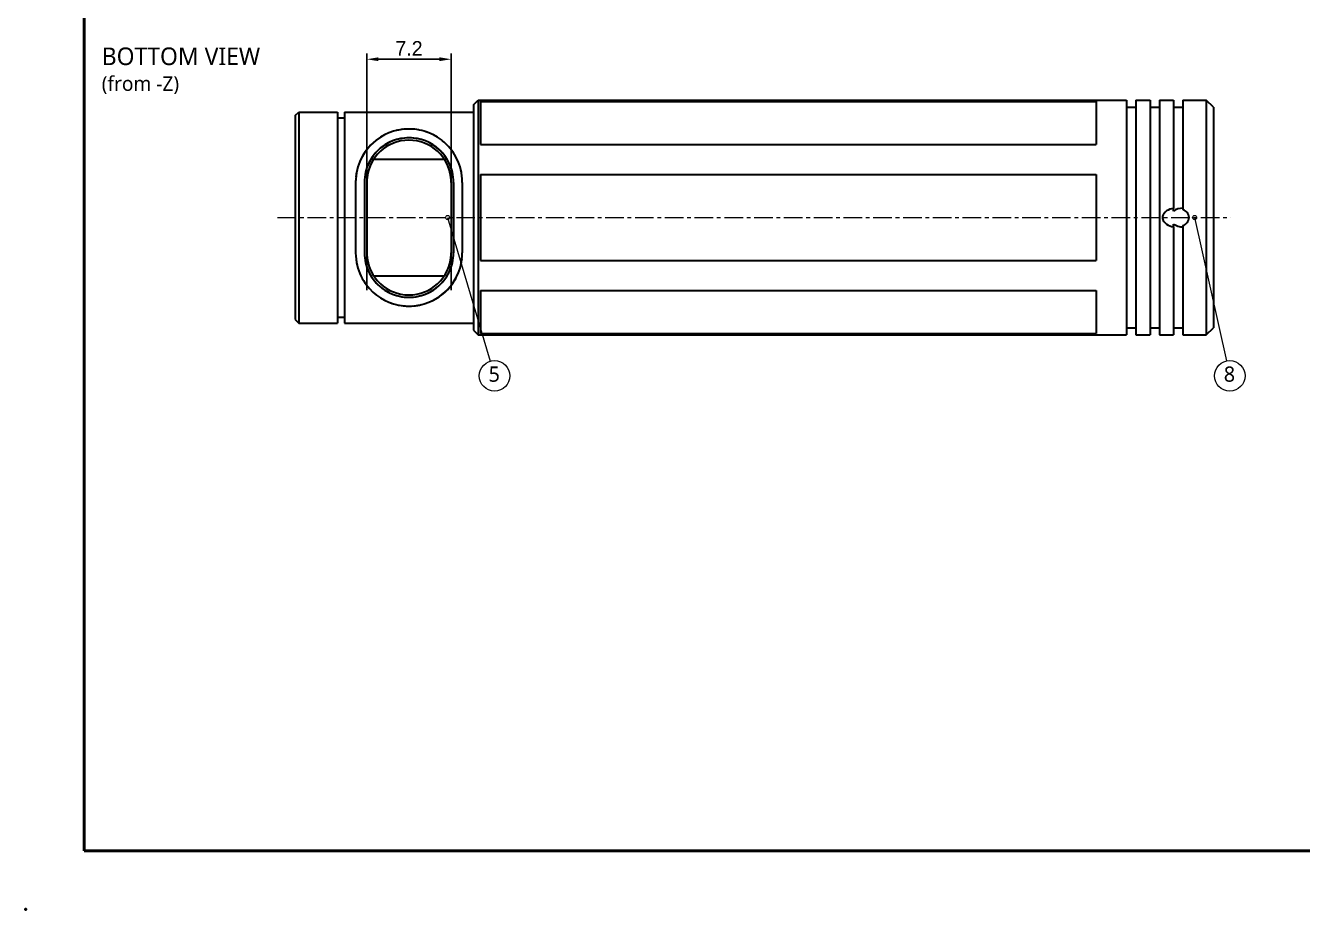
# Model space of a CAD drawing. Header units: millimetres. Extents: x 0 to 420, y 0 to 297.
# Drawn here: x 0 to 217.8, y 0 to 150.7 of the extents above; entities that cross this region are included whole.
import ezdxf

# ---------------------------------------------------------------- set-up
doc = ezdxf.new("R2010")
doc.units = ezdxf.units.MM
doc.linetypes.add('CENTER', pattern=[5.08, 3.175, -0.635, 0.635, -0.635])
for name, color, linetype, lineweight in [('BORDER', 7, 'Continuous', 50), ('CENTER', 1, 'CENTER', 13), ('DIM', 5, 'Continuous', 13), ('TEXT', 7, 'Continuous', 18), ('VISIBLE', 7, 'Continuous', 35)]:
    doc.layers.add(name, color=color, linetype=linetype, lineweight=lineweight)
doc.styles.add('OpenSans', font='OpenSans-Regular.ttf')
doc.dimstyles.new('FK', dxfattribs={"dimtxt": 2.5, "dimasz": 2, "dimexe": 1, "dimexo": 0.8, "dimgap": 0.6, "dimtad": 1, "dimdec": 3, "dimlfac": 0.5, "dimdsep": 46, "dimcen": 2.5, "dimclrd": 5, "dimclre": 5, "dimclrt": 7, "dimazin": 3, "dimtfac": 1, "dimtmove": 0, "dimatfit": 3})

msp = doc.modelspace()

# ---------------------------------------------------------------- linework, layer by layer
at = {"layer": 'BORDER'}
msp.add_lwpolyline([(10, 10), (410, 10), (410, 287), (10, 287)], close=True, dxfattribs=at)
msp.add_point((0, 0), dxfattribs=at)
at = {"layer": 'CENTER'}
msp.add_line((43, 118), (205.6, 118), dxfattribs=at)
at = {"layer": 'DIM'}
for p, q in [((72, 118), (79.2614, 93.4929)), ((199.4, 118), (204.836, 93.5381))]:
    msp.add_line(p, q, dxfattribs=at)
for centre, radius in [((72, 118), 0.35), ((199.4, 118), 0.35), ((80, 91), 2.6), ((205.4, 91), 2.6)]:
    msp.add_circle(centre, radius, dxfattribs=at)
at = {"layer": 'VISIBLE'}
for points in [[(76.4, 137.2), (77.2, 138)], [(77.2, 138), (77.2, 137.4986), (77.2, 136.0194), (77.2, 133.6366), (77.2, 130.4698), (77.2, 126.6777), (77.2, 122.4504), (77.2, 118), (77.2, 113.5496), (77.2, 109.3223), (77.2, 105.5302), (77.2, 102.3634), (77.2, 99.9806), (77.2, 98.5014), (77.2, 98)], [(77.2, 138), (187.8, 138)], [(77.6, 137.7837), (77.6, 137.5974), (77.6, 137.3545), (77.6, 137.0557), (77.6, 136.7017), (77.6, 136.2938), (77.6, 135.8329), (77.6, 135.3205), (77.6, 134.758), (77.6, 134.1471), (77.6, 133.4896), (77.6, 132.7872), (77.6, 132.0421), (77.6, 131.2565), (77.6, 130.4325)], [(77.6, 137.7837), (182.6, 137.7837)], [(182.6, 137.7837), (182.6, 137.5974), (182.6, 137.3545), (182.6, 137.0557), (182.6, 136.7017), (182.6, 136.2938), (182.6, 135.8329), (182.6, 135.3205), (182.6, 134.758), (182.6, 134.1471), (182.6, 133.4896), (182.6, 132.7872), (182.6, 132.0421), (182.6, 131.2565), (182.6, 130.4325)], [(187.8, 138), (187.8, 137.4986), (187.8, 136.0194), (187.8, 133.6366), (187.8, 130.4698), (187.8, 126.6777), (187.8, 122.4504), (187.8, 118), (187.8, 113.5496), (187.8, 109.3223), (187.8, 105.5302), (187.8, 102.3634), (187.8, 99.9806), (187.8, 98.5014), (187.8, 98)], [(189.4, 138), (189.4, 137.4986), (189.4, 136.0194), (189.4, 133.6366), (189.4, 130.4698), (189.4, 126.6777), (189.4, 122.4504), (189.4, 118), (189.4, 113.5496), (189.4, 109.3223), (189.4, 105.5302), (189.4, 102.3634), (189.4, 99.9806), (189.4, 98.5014), (189.4, 98)], [(189.4, 138), (191.8, 138)], [(191.8, 138), (191.8, 137.4986), (191.8, 136.0194), (191.8, 133.6366), (191.8, 130.4698), (191.8, 126.6777), (191.8, 122.4504), (191.8, 118), (191.8, 113.5496), (191.8, 109.3223), (191.8, 105.5302), (191.8, 102.3634), (191.8, 99.9806), (191.8, 98.5014), (191.8, 98)], [(193.4, 138), (193.4, 137.4986), (193.4, 136.0194), (193.4, 133.6366), (193.4, 130.4698), (193.4, 126.6777), (193.4, 122.4504), (193.4, 118), (193.4, 113.5496), (193.4, 109.3223), (193.4, 105.5302), (193.4, 102.3634), (193.4, 99.9806), (193.4, 98.5014), (193.4, 98)], [(193.4, 138), (195.8, 138)], [(195.8, 138), (195.8, 137.8865), (195.8, 137.5472), (195.8, 136.986), (195.8, 136.2092), (195.8, 135.2257), (195.8, 134.0467), (195.8, 132.6855), (195.8, 131.1576), (195.8, 129.4803), (195.8, 127.6726), (195.8, 125.7552), (195.8, 123.7497), (195.8, 121.6789), (195.8, 119.5664)], [(197.4, 138), (197.4, 137.885), (197.4, 137.5414), (197.4, 136.9731), (197.4, 136.1867), (197.4, 135.1912), (197.4, 133.998), (197.4, 132.6208), (197.4, 131.0756), (197.4, 129.38), (197.4, 127.5536), (197.4, 125.6173), (197.4, 123.5935), (197.4, 121.5053), (197.4, 119.3769)], [(197.4, 138), (201.4, 138)], [(201.4, 138), (201.4, 137.4986), (201.4, 136.0194), (201.4, 133.6366), (201.4, 130.4698), (201.4, 126.6777), (201.4, 122.4504), (201.4, 118), (201.4, 113.5496), (201.4, 109.3223), (201.4, 105.5302), (201.4, 102.3634), (201.4, 99.9806), (201.4, 98.5014), (201.4, 98)], [(202.6, 136.8), (201.4, 138)], [(46, 135.4), (46.6, 136)], [(46, 135.4), (46, 134.9637), (46, 133.6769), (46, 131.6039), (46, 128.8487), (46, 125.5496), (46, 121.8719), (46, 118), (46, 114.1281), (46, 110.4504), (46, 107.1513), (46, 104.3961), (46, 102.3231), (46, 101.0363), (46, 100.6)], [(46.6, 136), (46.6, 135.5487), (46.6, 134.2174), (46.6, 132.073), (46.6, 129.2228), (46.6, 125.8099), (46.6, 122.0054), (46.6, 118), (46.6, 113.9946), (46.6, 110.1901), (46.6, 106.7772), (46.6, 103.927), (46.6, 101.7826), (46.6, 100.4513), (46.6, 100)], [(46.6, 136), (53.2, 136)], [(53.2, 136), (53.2, 135.5487), (53.2, 134.2174), (53.2, 132.073), (53.2, 129.2228), (53.2, 125.8099), (53.2, 122.0054), (53.2, 118), (53.2, 113.9946), (53.2, 110.1901), (53.2, 106.7772), (53.2, 103.927), (53.2, 101.7826), (53.2, 100.4513), (53.2, 100)], [(54.4, 136), (54.4, 135.5487), (54.4, 134.2174), (54.4, 132.073), (54.4, 129.2228), (54.4, 125.8099), (54.4, 122.0054), (54.4, 118), (54.4, 113.9946), (54.4, 110.1901), (54.4, 106.7772), (54.4, 103.927), (54.4, 101.7826), (54.4, 100.4513), (54.4, 100)], [(54.4, 136), (76.4, 136)], [(76.4, 137.2), (76.4, 136.7186), (76.4, 135.2986), (76.4, 133.0112), (76.4, 129.971), (76.4, 126.3306), (76.4, 122.2724), (76.4, 118), (76.4, 113.7276), (76.4, 109.6694), (76.4, 106.029), (76.4, 102.9888), (76.4, 100.7014), (76.4, 99.2814), (76.4, 98.8)], [(187.8, 136.8), (189.4, 136.8)], [(191.8, 136.8), (193.4, 136.8)], [(195.8, 136.8), (197.4, 136.8)], [(202.6, 136.8), (202.6, 136.3286), (202.6, 134.9382), (202.6, 132.6984), (202.6, 129.7216), (202.6, 126.157), (202.6, 122.1834), (202.6, 118), (202.6, 113.8166), (202.6, 109.843), (202.6, 106.2784), (202.6, 103.3016), (202.6, 101.0618), (202.6, 99.6714), (202.6, 99.2)], [(53.2, 134.9799), (54.4, 134.9799)], [(74.5, 124), (74.4828, 124.5596), (74.4328, 125.1037), (74.3527, 125.6305), (74.2452, 126.1382), (74.113, 126.6254), (73.9588, 127.0914), (73.7845, 127.5369), (73.5921, 127.9622), (73.3833, 128.3678), (73.1593, 128.7543), (72.9215, 129.1222), (72.6708, 129.4723), (72.1338, 130.121), (71.5528, 130.7047), (70.9301, 131.2269), (70.2667, 131.6893), (69.5612, 132.0929), (68.8123, 132.436), (68.0182, 132.7152), (67.6041, 132.829), (67.1792, 132.9244), (66.7444, 133.0001), (66.3011, 133.0553), (65.8521, 133.0888), (65.3999, 133.1), (64.9477, 133.0888), (64.4987, 133.0553), (64.0555, 133.0001), (63.6206, 132.9243), (63.1958, 132.829), (62.7816, 132.7152), (61.9875, 132.4359), (61.2386, 132.0928), (60.5332, 131.6892), (59.8697, 131.2267), (59.2471, 130.7046), (58.6661, 130.1209), (58.1291, 129.4722), (57.8784, 129.1221), (57.6406, 128.7541), (57.4167, 128.3677), (57.2078, 127.9621), (57.0154, 127.5368), (56.8412, 127.0913), (56.6869, 126.6253), (56.5548, 126.1382), (56.4473, 125.6304), (56.3672, 125.1037), (56.3172, 124.5596), (56.3, 124)], [(63.4092, 132.8796), (63.3, 132.8544)], [(63.4968, 132.8987), (63.4176, 132.8814)], [(63.8688, 132.9702), (63.5169, 132.903)], [(63.9045, 132.9763), (63.8731, 132.971)], [(64.1456, 133.0131), (63.9132, 132.9777)], [(64.1471, 133.0133), (64.1463, 133.0132)], [(64.2358, 133.0252), (64.2358, 133.0252)], [(64.2559, 133.0278), (64.2559, 133.0278)], [(64.4314, 133.0483), (64.2659, 133.0291)], [(64.4359, 133.0488), (64.4359, 133.0488)], [(64.4493, 133.0502), (64.4448, 133.0497)], [(64.453, 133.0506), (64.453, 133.0506)], [(64.5085, 133.0562), (64.5085, 133.0562)], [(64.5123, 133.0566), (64.5123, 133.0566)], [(64.5235, 133.0577), (64.5235, 133.0577)], [(64.5744, 133.0625), (64.5744, 133.0625)], [(64.5858, 133.0635), (64.5835, 133.0633)], [(64.6222, 133.0667), (64.6222, 133.0667)], [(64.6343, 133.0677), (64.6291, 133.0673)], [(64.7232, 133.0748), (64.6761, 133.0712)], [(64.8072, 133.0807), (64.7702, 133.0782)], [(64.8123, 133.081), (64.8123, 133.081)], [(64.8595, 133.0839), (64.8595, 133.0839)], [(64.9017, 133.0863), (64.8963, 133.0861)], [(64.9489, 133.0888), (64.9489, 133.0888)], [(65.1182, 133.0956), (64.9859, 133.0906)], [(65.4314, 133.0999), (65.3887, 133.1)], [(65.5795, 133.0982), (65.5795, 133.0982)], [(66.1415, 133.0697), (65.9656, 133.0824)], [(66.1576, 133.0684), (66.1576, 133.0684)], [(66.3168, 133.0537), (66.1898, 133.0657)], [(66.3833, 133.0467), (66.3319, 133.0522)], [(66.5305, 133.0295), (66.5262, 133.03)], [(66.5955, 133.0211), (66.5849, 133.0225)], [(66.9008, 132.9754), (66.9008, 132.9754)], [(66.9252, 132.9713), (66.913, 132.9733)], [(66.9771, 132.9623), (66.9771, 132.9623)], [(67.0288, 132.953), (67.0288, 132.953)], [(67.0633, 132.9467), (67.0351, 132.9519)], [(67.2531, 132.9093), (67.2468, 132.9106)], [(60.2578, 131.5078), (59.7687, 131.1483), (59.3007, 130.7534), (58.8551, 130.3226), (58.4327, 129.8538), (58.035, 129.3448), (57.6646, 128.7932), (57.3252, 128.1962), (57.0215, 127.5511)], [(73, 124), (72.9866, 124.4519), (72.9473, 124.8935), (72.8839, 125.3234), (72.7981, 125.7401), (72.6918, 126.1422), (72.5669, 126.5291), (72.4247, 126.9007), (72.2666, 127.2572), (71.908, 127.9251), (71.499, 128.5346), (71.0455, 129.0881), (70.5516, 129.5876), (70.0198, 130.0347), (69.452, 130.4297), (68.8493, 130.7722), (68.2127, 131.0604), (67.5443, 131.2912), (66.8479, 131.4608), (66.1297, 131.5649), (65.3999, 131.6), (64.6701, 131.5649), (63.952, 131.4608), (63.2556, 131.2912), (62.5872, 131.0603), (61.9506, 130.7721), (61.3479, 130.4297), (60.7801, 130.0346), (60.2484, 129.5876), (59.7545, 129.0881), (59.301, 128.5346), (58.892, 127.9251), (58.5334, 127.2572), (58.3753, 126.9007), (58.2332, 126.5291), (58.1082, 126.1423), (58.0019, 125.7401), (57.9161, 125.3234), (57.8527, 124.8935), (57.8134, 124.4519), (57.8, 124)], [(67.7368, 131.2318), (66.9906, 131.4317), (66.6041, 131.504), (66.2104, 131.5567), (65.8117, 131.5888), (65.4104, 131.6), (65.0089, 131.5899), (64.6101, 131.5588), (64.2161, 131.5072), (63.8292, 131.4359), (63.082, 131.2379), (62.375, 130.972), (61.71, 130.6441), (61.0868, 130.2575), (60.505, 129.8137), (59.9648, 129.3121), (59.4681, 128.7511), (59.0185, 128.1275), (58.8131, 127.7912), (58.622, 127.4379), (58.4464, 127.0672), (58.2877, 126.6787), (58.1476, 126.2723), (58.028, 125.8476)], [(72.6, 124), (72.5874, 124.4249), (72.5507, 124.8408), (72.4914, 125.246), (72.4109, 125.6394), (72.311, 126.0196), (72.1932, 126.3858), (71.9098, 127.0762), (71.5702, 127.7107), (71.1819, 128.2906), (70.7508, 128.8176), (70.2806, 129.2934), (69.7741, 129.719), (69.2333, 130.0947), (68.6598, 130.4198), (68.0551, 130.6926), (67.4217, 130.9103), (66.7635, 131.0697), (66.0867, 131.1672), (65.4, 131.2), (64.7132, 131.1672), (64.0364, 131.0697), (63.3783, 130.9103), (62.7449, 130.6926), (62.1402, 130.4198), (61.5667, 130.0947), (61.0259, 129.719), (60.5194, 129.2934), (60.0492, 128.8176), (59.6181, 128.2906), (59.2299, 127.7107), (58.8902, 127.0762), (58.6068, 126.3858), (58.4891, 126.0196), (58.3891, 125.6394), (58.3086, 125.246), (58.2493, 124.8408), (58.2126, 124.4249), (58.2, 124)], [(61.4381, 132.1923), (60.8323, 131.8706), (60.2578, 131.5078)], [(63.2901, 132.852), (63.2703, 132.8473)], [(68.544, 132.5396), (68.2661, 132.6369)], [(72.7649, 125.8756), (72.6378, 126.3181), (72.4886, 126.7408), (72.3193, 127.1438), (72.1318, 127.5274), (71.9277, 127.8921), (71.7084, 128.2384), (71.4749, 128.5667), (71.2282, 128.8777), (70.9689, 129.1718), (70.6975, 129.4495), (70.1199, 129.9567), (69.4969, 130.4012), (68.8285, 130.7827)], [(71.407, 130.8357), (71.0827, 131.1075)], [(72.8541, 129.2199), (72.8459, 129.2315)], [(77.6, 130.4325), (182.6, 130.4325)], [(56.8243, 127.0444), (56.8243, 127.0443)], [(56.8277, 127.0537), (56.8276, 127.0537)], [(58.8847, 127.0644), (58.8575, 127.006)], [(59.3736, 127.9398), (59.3727, 127.9384)], [(59.3736, 127.9398), (71.4264, 127.9398)], [(71.4265, 127.9397), (71.4264, 127.9398)], [(71.9402, 127.011), (71.9153, 127.0644)], [(73.5756, 127.9961), (73.5756, 127.9962)], [(73.582, 127.983), (73.582, 127.983)], [(73.7903, 127.5232), (73.7812, 127.5448)], [(73.9756, 127.0444), (73.9756, 127.0444)], [(56.3058, 124.3254), (56.3, 124)], [(56.3239, 124.6584), (56.3238, 124.6584)], [(56.3254, 124.6788), (56.3253, 124.6786)], [(56.3342, 124.7883), (56.3257, 124.683)], [(56.3356, 124.8036), (56.3355, 124.8036)], [(56.3474, 124.9274), (56.3474, 124.9274)], [(56.349, 124.9427), (56.3489, 124.9426)], [(56.3496, 124.9492), (56.3492, 124.9446)], [(56.3503, 124.9557), (56.3503, 124.9557)], [(56.4755, 125.7785), (56.351, 124.9621)], [(56.5705, 126.2024), (56.5705, 126.2024)], [(58.488, 126.0161), (58.3677, 125.5451), (58.2771, 125.0507), (58.2199, 124.5348), (58.2, 124)], [(72.2235, 126.2978), (72.2147, 126.3238)], [(72.6, 124), (72.5854, 124.4586), (72.5431, 124.9036), (72.4754, 125.3335), (72.3849, 125.7467)], [(73, 124), (72.9869, 124.446)], [(74.5, 124), (74.4815, 124.5802), (74.4281, 125.1419), (74.343, 125.6832), (74.2294, 126.2025)], [(77.6, 125.3512), (77.6, 124.3409), (77.6, 123.3124), (77.6, 122.2684), (77.6, 121.2122), (77.6, 120.1466), (77.6, 119.0749), (77.6, 118), (77.6, 116.9251), (77.6, 115.8534), (77.6, 114.7878), (77.6, 113.7316), (77.6, 112.6876), (77.6, 111.6591), (77.6, 110.6488)], [(77.6, 125.3512), (182.6, 125.3512)], [(182.6, 125.3512), (182.6, 124.3409), (182.6, 123.3124), (182.6, 122.2684), (182.6, 121.2122), (182.6, 120.1466), (182.6, 119.0749), (182.6, 118), (182.6, 116.9251), (182.6, 115.8534), (182.6, 114.7878), (182.6, 113.7316), (182.6, 112.6876), (182.6, 111.6591), (182.6, 110.6488)], [(56.3, 124), (56.3, 123.1694), (56.3, 122.3265), (56.3, 121.4735), (56.3, 120.6123), (56.3, 119.745), (56.3, 118.8735), (56.3, 118), (56.3, 117.1265), (56.3, 116.255), (56.3, 115.3877), (56.3, 114.5265), (56.3, 113.6735), (56.3, 112.8306), (56.3, 112)], [(57.8, 124), (57.8, 123.1694), (57.8, 122.3265), (57.8, 121.4735), (57.8, 120.6123), (57.8, 119.745), (57.8, 118.8735), (57.8, 118), (57.8, 117.1265), (57.8, 116.255), (57.8, 115.3877), (57.8, 114.5265), (57.8, 113.6735), (57.8, 112.8306), (57.8, 112)], [(58.2, 124), (58.2, 123.1694), (58.2, 122.3265), (58.2, 121.4735), (58.2, 120.6123), (58.2, 119.745), (58.2, 118.8735), (58.2, 118), (58.2, 117.1265), (58.2, 116.255), (58.2, 115.3877), (58.2, 114.5265), (58.2, 113.6735), (58.2, 112.8306), (58.2, 112)], [(72.6, 124), (72.6, 123.1694), (72.6, 122.3265), (72.6, 121.4735), (72.6, 120.6123), (72.6, 119.745), (72.6, 118.8735), (72.6, 118), (72.6, 117.1265), (72.6, 116.255), (72.6, 115.3877), (72.6, 114.5265), (72.6, 113.6735), (72.6, 112.8306), (72.6, 112)], [(73, 124), (73, 123.1694), (73, 122.3265), (73, 121.4735), (73, 120.6123), (73, 119.745), (73, 118.8735), (73, 118), (73, 117.1265), (73, 116.255), (73, 115.3877), (73, 114.5265), (73, 113.6735), (73, 112.8306), (73, 112)], [(74.5, 124), (74.5, 123.1694), (74.5, 122.3265), (74.5, 121.4735), (74.5, 120.6123), (74.5, 119.745), (74.5, 118.8735), (74.5, 118), (74.5, 117.1265), (74.5, 116.255), (74.5, 115.3877), (74.5, 114.5265), (74.5, 113.6735), (74.5, 112.8306), (74.5, 112)], [(195.8, 119.5664), (195.4895, 119.5052), (195.1867, 119.4124), (194.8928, 119.2848), (194.6134, 119.1186), (194.359, 118.9094), (194.145, 118.653), (194.0596, 118.5056), (193.9936, 118.3455), (193.9517, 118.1756), (193.9373, 118)], [(193.9373, 118), (193.9517, 117.8241), (193.9938, 117.654), (194.0599, 117.4938), (194.1455, 117.3461), (194.3604, 117.0892), (194.6146, 116.8806), (194.8924, 116.7154), (195.1849, 116.5883), (195.4891, 116.4949), (195.8, 116.4336)], [(197.4, 119.5993), (196.9818, 119.5631), (196.571, 119.472), (196.1729, 119.3225), (195.8, 119.1078)], [(195.8, 119.1078), (195.8, 119.1563), (195.8, 119.2027), (195.8, 119.2468), (195.8, 119.2887), (195.8, 119.3282), (195.8, 119.3652), (195.8, 119.3997), (195.8, 119.4317), (195.8, 119.461), (195.8, 119.4876), (195.8, 119.5115), (195.8, 119.5327), (195.8, 119.5509), (195.8, 119.5664)], [(197.4, 116.6231), (197.5969, 116.7191), (197.7851, 116.8351), (197.9614, 116.9729), (198.1214, 117.134), (198.2595, 117.3195), (198.368, 117.5289), (198.4383, 117.7584), (198.4627, 118), (198.4383, 118.2416), (198.368, 118.4712), (198.2594, 118.6805), (198.1214, 118.866), (197.9614, 119.0271), (197.7851, 119.1649), (197.5969, 119.2809), (197.4, 119.3769)], [(195.8, 116.4336), (195.8, 116.4491), (195.8, 116.4673), (195.8, 116.4885), (195.8, 116.5124), (195.8, 116.539), (195.8, 116.5683), (195.8, 116.6003), (195.8, 116.6348), (195.8, 116.6718), (195.8, 116.7113), (195.8, 116.7532), (195.8, 116.7973), (195.8, 116.8437), (195.8, 116.8922)], [(195.8, 116.4336), (195.8, 116.4663), (195.8, 116.4991), (195.8, 116.5318), (195.8, 116.5646), (195.8, 116.5973), (195.8, 116.6301), (195.8, 116.6628), (195.8, 116.6956), (195.8, 116.7283), (195.8, 116.7611), (195.8, 116.7939), (195.8, 116.8266), (195.8, 116.8594), (195.8, 116.8922)], [(195.8, 116.8922), (196.1732, 116.6774), (196.5708, 116.528), (196.9822, 116.4369), (197.4, 116.4007)], [(195.8, 116.4336), (195.8, 114.3211), (195.8, 112.2503), (195.8, 110.2448), (195.8, 108.3274), (195.8, 106.5197), (195.8, 104.8424), (195.8, 103.3145), (195.8, 101.9533), (195.8, 100.7743), (195.8, 99.7908), (195.8, 99.014), (195.8, 98.4528), (195.8, 98.1135), (195.8, 98)], [(197.4, 116.6231), (197.4, 114.4947), (197.4, 112.4065), (197.4, 110.3827), (197.4, 108.4464), (197.4, 106.62), (197.4, 104.9244), (197.4, 103.3792), (197.4, 102.002), (197.4, 100.8088), (197.4, 99.8133), (197.4, 99.0269), (197.4, 98.4586), (197.4, 98.115), (197.4, 98)], [(56.3, 112), (56.3172, 111.4404), (56.3672, 110.8963), (56.4473, 110.3695), (56.5548, 109.8618), (56.687, 109.3746), (56.8412, 108.9086), (57.0155, 108.4631), (57.2079, 108.0378), (57.4167, 107.6322), (57.6407, 107.2457), (57.8785, 106.8778), (58.1292, 106.5277), (58.6662, 105.879), (59.2472, 105.2953), (59.8699, 104.7731), (60.5333, 104.3107), (61.2388, 103.9071), (61.9877, 103.564), (62.7818, 103.2848), (63.1959, 103.1709), (63.6208, 103.0756), (64.0556, 102.9998), (64.4989, 102.9447), (64.9479, 102.9112), (65.4001, 102.9), (65.8523, 102.9112), (66.3013, 102.9447), (66.7445, 102.9999), (67.1794, 103.0757), (67.6042, 103.171), (68.0184, 103.2848), (68.8125, 103.5641), (69.5614, 103.9072), (70.2668, 104.3108), (70.9303, 104.7733), (71.5529, 105.2954), (72.1339, 105.8791), (72.6709, 106.5278), (72.9216, 106.8779), (73.1594, 107.2459), (73.3833, 107.6323), (73.5922, 108.0379), (73.7846, 108.4632), (73.9588, 108.9087), (74.1131, 109.3747), (74.2452, 109.8618), (74.3527, 110.3696), (74.4328, 110.8963), (74.4828, 111.4404), (74.5, 112)], [(56.3, 112), (56.3185, 111.4198), (56.3719, 110.8581), (56.457, 110.3168), (56.5706, 109.7975)], [(57.8, 112), (57.8134, 111.5481), (57.8527, 111.1065), (57.9161, 110.6766), (58.0019, 110.2599), (58.1082, 109.8578), (58.2331, 109.4709), (58.3753, 109.0993), (58.5334, 108.7428), (58.892, 108.0749), (59.301, 107.4654), (59.7545, 106.9119), (60.2484, 106.4124), (60.7802, 105.9653), (61.348, 105.5703), (61.9507, 105.2278), (62.5873, 104.9396), (63.2557, 104.7088), (63.9521, 104.5392), (64.6703, 104.4351), (65.4001, 104.4), (66.1299, 104.4351), (66.848, 104.5392), (67.5444, 104.7088), (68.2128, 104.9397), (68.8494, 105.2279), (69.4521, 105.5703), (70.0199, 105.9654), (70.5516, 106.4124), (71.0455, 106.9119), (71.499, 107.4654), (71.908, 108.0749), (72.2666, 108.7428), (72.4247, 109.0993), (72.5668, 109.4709), (72.6918, 109.8577), (72.7981, 110.2599), (72.8839, 110.6766), (72.9473, 111.1065), (72.9866, 111.5481), (73, 112)], [(57.8, 112), (57.8131, 111.554)], [(58.2, 112), (58.2146, 111.5414), (58.2569, 111.0964), (58.3246, 110.6665), (58.4151, 110.2533)], [(58.2, 112), (58.2126, 111.5751), (58.2493, 111.1592), (58.3086, 110.754), (58.3891, 110.3606), (58.489, 109.9804), (58.6068, 109.6142), (58.8902, 108.9238), (59.2298, 108.2893), (59.6181, 107.7094), (60.0492, 107.1824), (60.5194, 106.7066), (61.0259, 106.281), (61.5667, 105.9053), (62.1402, 105.5802), (62.7449, 105.3074), (63.3783, 105.0897), (64.0365, 104.9303), (64.7133, 104.8328), (65.4, 104.8), (66.0868, 104.8328), (66.7636, 104.9303), (67.4217, 105.0897), (68.0551, 105.3074), (68.6598, 105.5802), (69.2333, 105.9053), (69.7741, 106.281), (70.2806, 106.7066), (70.7508, 107.1824), (71.1819, 107.7094), (71.5701, 108.2893), (71.9098, 108.9238), (72.1932, 109.6142), (72.3109, 109.9804), (72.4109, 110.3606), (72.4914, 110.754), (72.5507, 111.1592), (72.5874, 111.5751), (72.6, 112)], [(72.312, 109.9839), (72.4323, 110.4549), (72.5229, 110.9493), (72.5801, 111.4652), (72.6, 112)], [(74.4644, 111.1964), (74.4645, 111.1964)], [(74.4658, 111.2117), (74.4743, 111.317)], [(74.4746, 111.3212), (74.4747, 111.3214)], [(74.4761, 111.3416), (74.4762, 111.3416)], [(74.4942, 111.6746), (74.5, 112)], [(56.8244, 108.9556), (56.8244, 108.9556)], [(58.0351, 110.1244), (58.1622, 109.6819), (58.3114, 109.2592), (58.4807, 108.8562), (58.6682, 108.4726), (58.8723, 108.1079), (59.0916, 107.7616), (59.3251, 107.4333), (59.5718, 107.1223), (59.8311, 106.8282), (60.1025, 106.5505), (60.6801, 106.0432), (61.3031, 105.5988), (61.9715, 105.2173)], [(58.5765, 109.7022), (58.5853, 109.6762)], [(58.8598, 108.989), (58.8847, 108.9356)], [(63.0632, 104.7682), (63.8094, 104.5683), (64.1959, 104.496), (64.5896, 104.4433), (64.9883, 104.4112), (65.3896, 104.4), (65.7911, 104.4101), (66.1899, 104.4412), (66.5839, 104.4928), (66.9708, 104.5641), (67.718, 104.7621), (68.425, 105.028), (69.09, 105.3559), (69.7132, 105.7425), (70.295, 106.1863), (70.8352, 106.6879), (71.3319, 107.2489), (71.7815, 107.8725), (71.9869, 108.2088), (72.178, 108.5621), (72.3536, 108.9328), (72.5123, 109.3213), (72.6524, 109.7277), (72.772, 110.1524)], [(71.9153, 108.9356), (71.9425, 108.994)], [(73.9723, 108.9463), (73.9724, 108.9463)], [(73.9757, 108.9556), (73.9757, 108.9557)], [(74.2295, 109.7976), (74.2295, 109.7976)], [(74.3245, 110.2215), (74.449, 111.0379)], [(74.4497, 111.0443), (74.4497, 111.0443)], [(74.4504, 111.0508), (74.4508, 111.0554)], [(74.451, 111.0573), (74.4511, 111.0574)], [(74.4526, 111.0725), (74.4526, 111.0726)], [(77.6, 110.6488), (182.6, 110.6488)], [(57.0097, 108.4768), (57.0188, 108.4552)], [(57.218, 108.017), (57.218, 108.017)], [(57.2244, 108.0039), (57.2244, 108.0038)], [(57.9459, 106.7801), (57.9541, 106.7685)], [(59.3735, 108.0603), (59.3736, 108.0602)], [(59.3736, 108.0602), (71.4264, 108.0602)], [(70.5422, 104.4922), (71.0313, 104.8517), (71.4993, 105.2466), (71.9449, 105.6774), (72.3673, 106.1462), (72.765, 106.6552), (73.1354, 107.2068), (73.4748, 107.8038), (73.7785, 108.4489)], [(71.4264, 108.0602), (71.4273, 108.0616)], [(59.393, 105.1643), (59.7173, 104.8925)], [(77.6, 105.5675), (77.6, 104.7435), (77.6, 103.9579), (77.6, 103.2128), (77.6, 102.5104), (77.6, 101.8529), (77.6, 101.242), (77.6, 100.6795), (77.6, 100.1671), (77.6, 99.7062), (77.6, 99.2983), (77.6, 98.9443), (77.6, 98.6455), (77.6, 98.4026), (77.6, 98.2163)], [(77.6, 105.5675), (182.6, 105.5675)], [(182.6, 105.5675), (182.6, 104.7435), (182.6, 103.9579), (182.6, 103.2128), (182.6, 102.5104), (182.6, 101.8529), (182.6, 101.242), (182.6, 100.6795), (182.6, 100.1671), (182.6, 99.7062), (182.6, 99.2983), (182.6, 98.9443), (182.6, 98.6455), (182.6, 98.4026), (182.6, 98.2163)], [(62.256, 103.4604), (62.5339, 103.3631)], [(63.5469, 103.0907), (63.5532, 103.0894)], [(63.7367, 103.0533), (63.7649, 103.0481)], [(63.7712, 103.047), (63.7712, 103.047)], [(63.8229, 103.0377), (63.8229, 103.0377)], [(63.8748, 103.0287), (63.887, 103.0267)], [(63.8992, 103.0246), (63.8992, 103.0246)], [(64.2045, 102.9789), (64.2151, 102.9775)], [(64.2695, 102.9705), (64.2738, 102.97)], [(64.4167, 102.9533), (64.4681, 102.9478)], [(64.4832, 102.9463), (64.6102, 102.9343)], [(64.6424, 102.9316), (64.6424, 102.9316)], [(64.6585, 102.9303), (64.8344, 102.9176)], [(65.2205, 102.9018), (65.2205, 102.9018)], [(65.3686, 102.9001), (65.4113, 102.9)], [(65.6818, 102.9044), (65.8141, 102.9094)], [(65.8511, 102.9112), (65.8511, 102.9112)], [(65.8983, 102.9137), (65.9037, 102.9139)], [(65.9405, 102.9161), (65.9405, 102.9161)], [(65.9877, 102.919), (65.9877, 102.919)], [(65.9928, 102.9193), (66.0298, 102.9218)], [(66.0768, 102.9252), (66.1239, 102.9288)], [(66.1657, 102.9323), (66.1709, 102.9327)], [(66.1778, 102.9333), (66.1778, 102.9333)], [(66.2142, 102.9365), (66.2165, 102.9367)], [(66.2256, 102.9375), (66.2256, 102.9375)], [(66.2765, 102.9423), (66.2765, 102.9423)], [(66.2877, 102.9434), (66.2877, 102.9434)], [(66.2915, 102.9438), (66.2915, 102.9438)], [(66.347, 102.9494), (66.347, 102.9494)], [(66.3507, 102.9498), (66.3552, 102.9503)], [(66.3641, 102.9512), (66.3641, 102.9512)], [(66.3686, 102.9517), (66.5341, 102.9709)], [(66.5441, 102.9722), (66.5441, 102.9722)], [(66.5642, 102.9748), (66.5642, 102.9748)], [(66.6529, 102.9867), (66.6537, 102.9868)], [(66.6544, 102.9869), (66.8868, 103.0223)], [(66.8955, 103.0237), (66.9269, 103.029)], [(66.9312, 103.0297), (67.2831, 103.097)], [(67.3032, 103.1013), (67.3824, 103.1186)], [(67.3908, 103.1204), (67.5, 103.1456)], [(67.5099, 103.148), (67.5297, 103.1527)], [(69.3619, 103.8077), (69.9677, 104.1294), (70.5422, 104.4922)], [(46, 100.6), (46.6, 100)], [(53.2, 101.0201), (54.4, 101.0201)], [(46.6, 100), (53.2, 100)], [(54.4, 100), (76.4, 100)], [(76.4, 98.8), (77.2, 98)], [(77.6, 98.2163), (182.6, 98.2163)], [(187.8, 99.2), (189.4, 99.2)], [(191.8, 99.2), (193.4, 99.2)], [(195.8, 99.2), (197.4, 99.2)], [(201.4, 98), (202.6, 99.2)], [(77.2, 98), (187.8, 98)], [(189.4, 98), (191.8, 98)], [(193.4, 98), (195.8, 98)], [(197.4, 98), (201.4, 98)]]:
    msp.add_lwpolyline(points, dxfattribs=at)

# ---------------------------------------------------------------- texts
at = {"layer": 'TEXT', "style": 'OpenSans'}
for s, height, p in [('BOTTOM VIEW', 3, (13, 144)), ('(from -Z)', 2.5, (13, 139.6)), ('5', 2.6, (78.9795, 90)), ('8', 2.6, (204.3795, 90))]:
    msp.add_text(s, height=height, dxfattribs=at).set_placement(p)

# ---------------------------------------------------------------- dimensions: what is measured, and where the dimension line sits
at = {"layer": 'DIM'}
msp.add_linear_dim(base=(58.2, 145), p1=(58.2, 104.8), p2=(72.6, 104.8), dimstyle='FK', dxfattribs=at).render()

doc.saveas('drawing.dxf')
